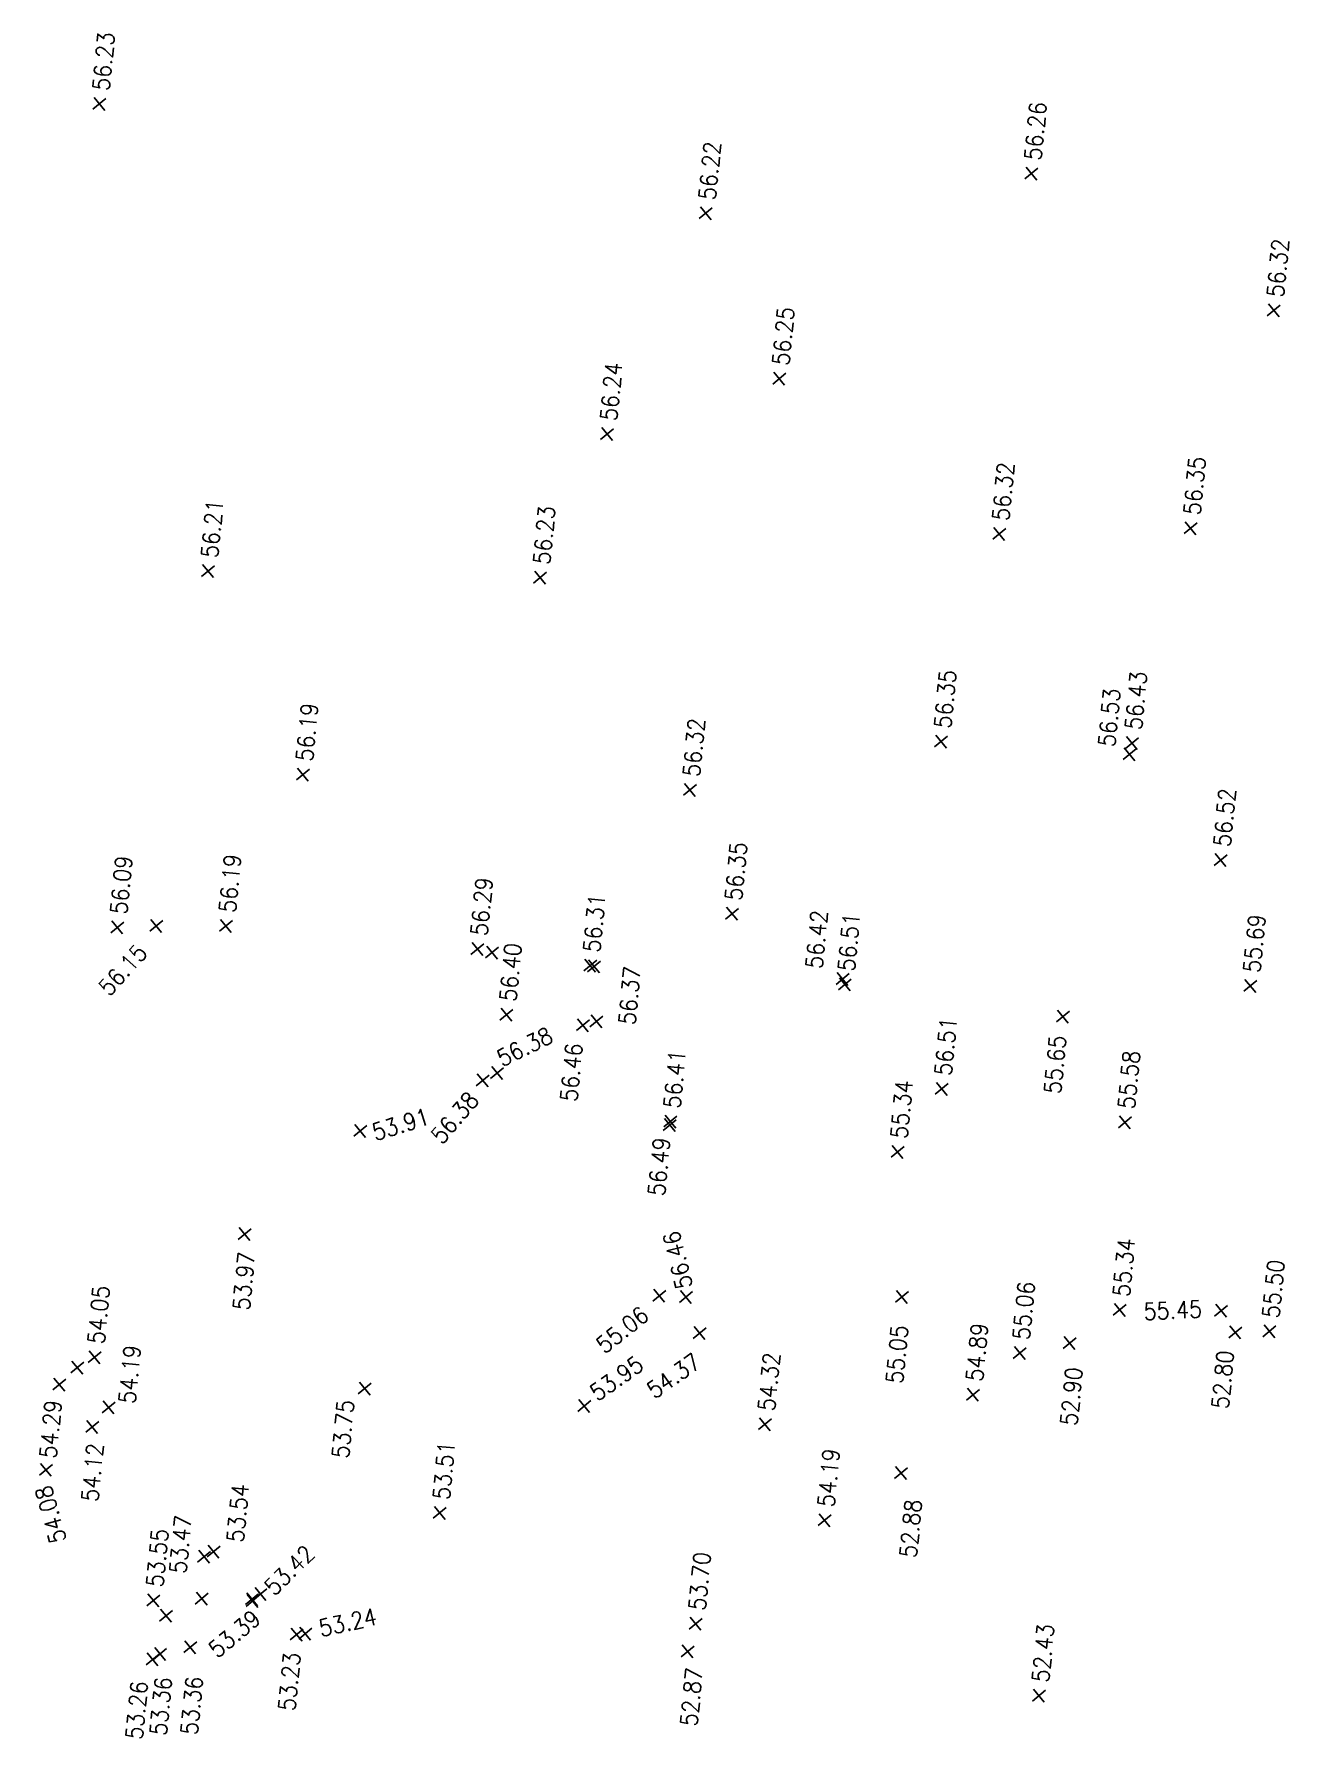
# Model space of a CAD drawing. Header units: metres. Extents: x 815 to 1022, y 915 to 1121.
# Drawn here: x 861.76 to 891.57, y 982.86 to 1023.33 of the extents above; entities that cross this region are included whole.
import ezdxf
from ezdxf.enums import TextEntityAlignment as Align

# ---------------------------------------------------------------- set-up
doc = ezdxf.new("R2010")
doc.units = ezdxf.units.M
doc.header["$LTSCALE"] = 2
doc.header["$PDMODE"] = 35
doc.header["$PDSIZE"] = 0.002
for name, color, linetype in [('__TOPO', 7, 'Continuous'), ('ASPHALT', 5, 'Continuous'), ('CONCRT', 5, 'Continuous'), ('ELEV', 1, 'Continuous'), ('GUTTER', 7, 'Continuous'), ('NAME', 7, 'Continuous'), ('NOTE', 2, 'Continuous'), ('RTWALL', 6, 'Continuous'), ('SIDEWALK', 5, 'Continuous'), ('UTIL_F', 9, 'Continuous'), ('X-OVER', 7, 'Continuous')]:
    doc.layers.add(name, color=color, linetype=linetype)
doc.styles.add('ROMANS', font='ROMANS.SHX')

# ---------------------------------------------------------------- blocks, each defined once
blk = doc.blocks.new('CROSS-UNDERHILL')
at = {"color": 1}
for p, q in [((0.001, 0), (-0.001, 0)), ((0, 0.001), (0, -0.001))]:
    blk.add_line(p, q, dxfattribs=at)
blk = doc.blocks.new('Point-Underhill')
at = {"lineweight": 0}
blk.add_point((0, 0), dxfattribs=at)
at = {"layer": '__TOPO'}
blk.add_point((0, 0), dxfattribs=at)
at = {"lineweight": 0}
blk.add_blockref('CROSS-UNDERHILL', (0, 0), dxfattribs=at)
at = {"layer": 'ELEV', "lineweight": 0, "style": 'ROMANS', "width": 0.9}
for tag, p in [('ELEV2', (-0.00106, 0.00325)), ('ELEV', (0.00114, 0.00112))]:
    blk.add_attdef(tag, text='', height=0.002, rotation=45, dxfattribs=at).set_placement(p, align=Align.MIDDLE_LEFT)
at = {"layer": 'NAME', "lineweight": 0, "style": 'ROMANS', "width": 0.9}
blk.add_attdef('NAME', text='', height=0.002, dxfattribs=at).set_placement((-0.00267, 0.00004), align=Align.MIDDLE_RIGHT)
at = {"layer": 'NOTE', "lineweight": 0, "style": 'ROMANS', "width": 0.9}
for tag, p in [('NOTE', (-0.00047, -0.00269)), ('NOTE2', (-0.00047, -0.00595))]:
    blk.add_attdef(tag, text='', height=0.002, dxfattribs=at).set_placement(p, align=Align.TOP_CENTER)

msp = doc.modelspace()

# ---------------------------------------------------------------- block references
at = {"layer": 'ASPHALT'}
ref = msp.add_blockref('Point-Underhill', (863.311, 1021.675, 56.23), dxfattribs=dict(at, xscale=200.0000000000001, yscale=200.0000000000001, zscale=0.8000000000000007, rotation=39.54500000000002))
ref.add_attrib('ELEV', '56.23', dxfattribs={"layer": 'ELEV', "lineweight": 0, "height": 0.4, "rotation": 84.545, "style": 'ROMANS', "width": 0.9}).set_placement((863.343, 1021.993), align=Align.MIDDLE_LEFT)
ref = msp.add_blockref('Point-Underhill', (885.455, 1020.018, 56.26), dxfattribs=dict(at, xscale=200, yscale=200, zscale=0.8000000000000007, rotation=39.54500000000004))
ref.add_attrib('ELEV', '56.26', dxfattribs={"layer": 'ELEV', "lineweight": 0, "height": 0.4, "rotation": 84.545, "style": 'ROMANS', "width": 0.9}).set_placement((885.487, 1020.336), align=Align.MIDDLE_LEFT)
ref = msp.add_blockref('Point-Underhill', (877.716, 1019.077, 56.22), dxfattribs=dict(at, xscale=200.0000000000001, yscale=200.0000000000001, zscale=0.8000000000000007, rotation=39.54500000000002))
ref.add_attrib('ELEV', '56.22', dxfattribs={"layer": 'ELEV', "lineweight": 0, "height": 0.4, "rotation": 84.545, "style": 'ROMANS', "width": 0.9}).set_placement((877.748, 1019.395), align=Align.MIDDLE_LEFT)
ref = msp.add_blockref('Point-Underhill', (879.464, 1015.147, 56.25), dxfattribs=dict(at, xscale=200, yscale=200, zscale=0.8000000000000007, rotation=39.54500000000004))
ref.add_attrib('ELEV', '56.25', dxfattribs={"layer": 'ELEV', "lineweight": 0, "height": 0.4, "rotation": 84.545, "style": 'ROMANS', "width": 0.9}).set_placement((879.496, 1015.465), align=Align.MIDDLE_LEFT)
ref = msp.add_blockref('Point-Underhill', (875.372, 1013.831, 56.24), dxfattribs=dict(at, xscale=200, yscale=200, zscale=0.8000000000000007, rotation=39.54500000000004))
ref.add_attrib('ELEV', '56.24', dxfattribs={"layer": 'ELEV', "lineweight": 0, "height": 0.4, "rotation": 84.545, "style": 'ROMANS', "width": 0.9}).set_placement((875.405, 1014.149), align=Align.MIDDLE_LEFT)
ref = msp.add_blockref('Point-Underhill', (889.236, 1011.594, 56.35), dxfattribs=dict(at, xscale=200.0000000000001, yscale=200.0000000000001, zscale=0.8000000000000007, rotation=39.54500000000002))
ref.add_attrib('ELEV', '56.35', dxfattribs={"layer": 'ELEV', "lineweight": 0, "height": 0.4, "rotation": 84.545, "style": 'ROMANS', "width": 0.9}).set_placement((889.269, 1011.912), align=Align.MIDDLE_LEFT)
ref = msp.add_blockref('Point-Underhill', (865.89, 1010.576, 56.21), dxfattribs=dict(at, xscale=200.0000000000001, yscale=200.0000000000001, zscale=0.8000000000000007, rotation=39.54500000000002))
ref.add_attrib('ELEV', '56.21', dxfattribs={"layer": 'ELEV', "lineweight": 0, "height": 0.4, "rotation": 84.545, "style": 'ROMANS', "width": 0.9}).set_placement((865.923, 1010.894), align=Align.MIDDLE_LEFT)
ref = msp.add_blockref('Point-Underhill', (873.781, 1010.42, 56.23), dxfattribs=dict(at, xscale=200.0000000000001, yscale=200.0000000000001, zscale=0.8000000000000007, rotation=39.54500000000002))
ref.add_attrib('ELEV', '56.23', dxfattribs={"layer": 'ELEV', "lineweight": 0, "height": 0.4, "rotation": 84.545, "style": 'ROMANS', "width": 0.9}).set_placement((873.813, 1010.738), align=Align.MIDDLE_LEFT)
ref = msp.add_blockref('Point-Underhill', (883.31, 1006.528, 56.35), dxfattribs=dict(at, xscale=200, yscale=200, zscale=0.8000000000000007, rotation=39.54500000000004))
ref.add_attrib('ELEV', '56.35', dxfattribs={"layer": 'ELEV', "lineweight": 0, "height": 0.4, "rotation": 84.545, "style": 'ROMANS', "width": 0.9}).set_placement((883.343, 1006.846), align=Align.MIDDLE_LEFT)
ref = msp.add_blockref('Point-Underhill', (887.844, 1006.491, 56.43), dxfattribs=dict(at, xscale=200, yscale=200, zscale=0.8000000000000007, rotation=39.54500000000004))
ref.add_attrib('ELEV', '56.43', dxfattribs={"layer": 'ELEV', "lineweight": 0, "height": 0.4, "rotation": 84.545, "style": 'ROMANS', "width": 0.9}).set_placement((887.876, 1006.809), align=Align.MIDDLE_LEFT)
ref = msp.add_blockref('Point-Underhill', (868.145, 1005.742, 56.19), dxfattribs=dict(at, xscale=200.0000000000001, yscale=200.0000000000001, zscale=0.8000000000000007, rotation=39.54500000000002))
ref.add_attrib('ELEV', '56.19', dxfattribs={"layer": 'ELEV', "lineweight": 0, "height": 0.4, "rotation": 84.545, "style": 'ROMANS', "width": 0.9}).set_placement((868.178, 1006.06), align=Align.MIDDLE_LEFT)
ref = msp.add_blockref('Point-Underhill', (863.732, 1002.111, 56.09), dxfattribs=dict(at, xscale=200, yscale=200, zscale=0.8000000000000007, rotation=39.54500000000004))
ref.add_attrib('ELEV', '56.09', dxfattribs={"layer": 'ELEV', "lineweight": 0, "height": 0.4, "rotation": 84.545, "style": 'ROMANS', "width": 0.9}).set_placement((863.764, 1002.429), align=Align.MIDDLE_LEFT)
ref = msp.add_blockref('Point-Underhill', (878.341, 1002.436, 56.35), dxfattribs=dict(at, xscale=200.0000000000001, yscale=200.0000000000001, zscale=0.8000000000000007, rotation=39.54500000000002))
ref.add_attrib('ELEV', '56.35', dxfattribs={"layer": 'ELEV', "lineweight": 0, "height": 0.4, "rotation": 84.545, "style": 'ROMANS', "width": 0.9}).set_placement((878.374, 1002.754), align=Align.MIDDLE_LEFT)
ref = msp.add_blockref('Point-Underhill', (874.971, 1001.207, 56.31), dxfattribs=dict(at, xscale=200.0000000000001, yscale=200.0000000000001, zscale=0.8000000000000007, rotation=39.54500000000002))
ref.add_attrib('ELEV', '56.31', dxfattribs={"layer": 'ELEV', "lineweight": 0, "height": 0.4, "rotation": 84.545, "style": 'ROMANS', "width": 0.9}).set_placement((875.004, 1001.525), align=Align.MIDDLE_LEFT)
ref = msp.add_blockref('Point-Underhill', (880.968, 1000.887, 56.42), dxfattribs=dict(at, xscale=200.0000000000001, yscale=200.0000000000001, zscale=0.8000000000000007, rotation=39.54500000000002))
ref.add_attrib('ELEV', '56.42', dxfattribs={"layer": 'ELEV', "lineweight": 0, "height": 0.4, "rotation": 84.545, "style": 'ROMANS', "width": 0.9}).set_placement((880.287, 1001.135), align=Align.MIDDLE_LEFT)
ref = msp.add_blockref('Point-Underhill', (890.657, 1000.722, 55.69), dxfattribs=dict(at, xscale=200, yscale=200, zscale=0.8000000000000007, rotation=39.54500000000004))
ref.add_attrib('ELEV', '55.69', dxfattribs={"layer": 'ELEV', "lineweight": 0, "height": 0.4, "rotation": 84.545, "style": 'ROMANS', "width": 0.9}).set_placement((890.69, 1001.04), align=Align.MIDDLE_LEFT)
at = {"layer": 'ASPHALT', "zscale": 0.8000000000000007}
for p, xscale, yscale, rotation in [((875.061, 1001.185, 56.3), 200, 200, 39.54500000000004), ((865.798, 987.164, 53.54), 200.0000000000001, 200.0000000000001, 39.54500000000002)]:
    msp.add_blockref('Point-Underhill', p, dxfattribs=dict(at, xscale=xscale, yscale=yscale, rotation=rotation))
at = {"layer": 'ASPHALT'}
ref = msp.add_blockref('Point-Underhill', (875.12, 999.878, 56.37), dxfattribs=dict(at, xscale=200.0000000000001, yscale=200.0000000000001, zscale=0.8000000000000007, rotation=39.54500000000002))
ref.add_attrib('ELEV', '56.37', dxfattribs={"layer": 'ELEV', "lineweight": 0, "height": 0.4, "rotation": 84.545, "style": 'ROMANS', "width": 0.9}).set_placement((875.841, 999.802), align=Align.MIDDLE_LEFT)
ref = msp.add_blockref('Point-Underhill', (886.205, 999.996, 55.65), dxfattribs=dict(at, xscale=200.0000000000001, yscale=200.0000000000001, zscale=0.8000000000000007, rotation=39.54500000000002))
ref.add_attrib('ELEV', '55.65', dxfattribs={"layer": 'ELEV', "lineweight": 0, "height": 0.4, "rotation": 84.545, "style": 'ROMANS', "width": 0.9}).set_placement((885.955, 998.162), align=Align.MIDDLE_LEFT)
ref = msp.add_blockref('Point-Underhill', (876.879, 997.501, 56.41), dxfattribs=dict(at, xscale=200.0000000000001, yscale=200.0000000000001, zscale=0.8000000000000007, rotation=39.54500000000002))
ref.add_attrib('ELEV', '56.41', dxfattribs={"layer": 'ELEV', "lineweight": 0, "height": 0.4, "rotation": 84.545, "style": 'ROMANS', "width": 0.9}).set_placement((876.912, 997.819), align=Align.MIDDLE_LEFT)
ref = msp.add_blockref('Point-Underhill', (887.677, 997.483, 55.58), dxfattribs=dict(at, xscale=200, yscale=200, zscale=0.8000000000000007, rotation=39.54500000000004))
ref.add_attrib('ELEV', '55.58', dxfattribs={"layer": 'ELEV', "lineweight": 0, "height": 0.4, "rotation": 84.545, "style": 'ROMANS', "width": 0.9}).set_placement((887.709, 997.801), align=Align.MIDDLE_LEFT)
ref = msp.add_blockref('Point-Underhill', (882.274, 996.781, 55.34), dxfattribs=dict(at, xscale=200, yscale=200, zscale=0.8000000000000007, rotation=39.54500000000004))
ref.add_attrib('ELEV', '55.34', dxfattribs={"layer": 'ELEV', "lineweight": 0, "height": 0.4, "rotation": 84.545, "style": 'ROMANS', "width": 0.9}).set_placement((882.306, 997.099), align=Align.MIDDLE_LEFT)
ref = msp.add_blockref('Point-Underhill', (869.508, 997.28, 53.91), dxfattribs=dict(at, xscale=200.0000000000001, yscale=200.0000000000001, zscale=0.8000000000000007, rotation=39.54500000000002))
ref.add_attrib('ELEV', '53.91', dxfattribs={"layer": 'ELEV', "lineweight": 0, "height": 0.4, "rotation": 17.0781, "style": 'ROMANS', "width": 0.9}).set_placement((869.804, 997.232), align=Align.MIDDLE_LEFT)
ref = msp.add_blockref('Point-Underhill', (866.759, 994.829, 53.97), dxfattribs=dict(at, xscale=200, yscale=200, zscale=0.8000000000000007, rotation=39.54500000000004))
ref.add_attrib('ELEV', '53.97', dxfattribs={"layer": 'ELEV', "lineweight": 0, "height": 0.4, "rotation": 84.545, "style": 'ROMANS', "width": 0.9}).set_placement((866.677, 993.023), align=Align.MIDDLE_LEFT)
ref = msp.add_blockref('Point-Underhill', (887.555, 993.026, 55.34), dxfattribs=dict(at, xscale=200.0000000000001, yscale=200.0000000000001, zscale=0.8000000000000007, rotation=39.54500000000002))
ref.add_attrib('ELEV', '55.34', dxfattribs={"layer": 'ELEV', "lineweight": 0, "height": 0.4, "rotation": 84.545, "style": 'ROMANS', "width": 0.9}).set_placement((887.588, 993.344), align=Align.MIDDLE_LEFT)
ref = msp.add_blockref('Point-Underhill', (891.11, 992.518, 55.5), dxfattribs=dict(at, xscale=200.0000000000001, yscale=200.0000000000001, zscale=0.8000000000000007, rotation=39.54500000000002))
ref.add_attrib('ELEV', '55.50', dxfattribs={"layer": 'ELEV', "lineweight": 0, "height": 0.4, "rotation": 84.545, "style": 'ROMANS', "width": 0.9}).set_placement((891.142, 992.836), align=Align.MIDDLE_LEFT)
ref = msp.add_blockref('Point-Underhill', (882.377, 993.335, 55.05), dxfattribs=dict(at, xscale=200.0000000000001, yscale=200.0000000000001, zscale=0.8000000000000007, rotation=39.54500000000002))
ref.add_attrib('ELEV', '55.05', dxfattribs={"layer": 'ELEV', "lineweight": 0, "height": 0.4, "rotation": 84.545, "style": 'ROMANS', "width": 0.9}).set_placement((882.199, 991.281), align=Align.MIDDLE_LEFT)
ref = msp.add_blockref('Point-Underhill', (885.177, 992, 55.06), dxfattribs=dict(at, xscale=200, yscale=200, zscale=0.8000000000000007, rotation=39.54500000000004))
ref.add_attrib('ELEV', '55.06', dxfattribs={"layer": 'ELEV', "lineweight": 0, "height": 0.4, "rotation": 84.545, "style": 'ROMANS', "width": 0.9}).set_placement((885.21, 992.318), align=Align.MIDDLE_LEFT)
ref = msp.add_blockref('Point-Underhill', (863.195, 991.903, 54.05), dxfattribs=dict(at, xscale=200.0000000000001, yscale=200.0000000000001, zscale=0.8000000000000007, rotation=39.54500000000002))
ref.add_attrib('ELEV', '54.05', dxfattribs={"layer": 'ELEV', "lineweight": 0, "height": 0.4, "rotation": 84.545, "style": 'ROMANS', "width": 0.9}).set_placement((863.227, 992.221), align=Align.MIDDLE_LEFT)
ref = msp.add_blockref('Point-Underhill', (889.961, 993.007, 55.45), dxfattribs=dict(at, xscale=200, yscale=200, zscale=0.8000000000000007, rotation=39.54500000000004))
ref.add_attrib('ELEV', '55.45', dxfattribs={"layer": 'ELEV', "lineweight": 0, "height": 0.4, "rotation": 2.6263, "style": 'ROMANS', "width": 0.9}).set_placement((888.121, 992.987), align=Align.MIDDLE_LEFT)
ref = msp.add_blockref('Point-Underhill', (877.569, 992.477, 54.37), dxfattribs=dict(at, xscale=200, yscale=200, zscale=0.8000000000000007, rotation=39.54500000000004))
ref.add_attrib('ELEV', '54.37', dxfattribs={"layer": 'ELEV', "lineweight": 0, "height": 0.4, "rotation": 35.0284, "style": 'ROMANS', "width": 0.9}).set_placement((876.385, 991.063), align=Align.MIDDLE_LEFT)
ref = msp.add_blockref('Point-Underhill', (884.066, 991.012, 54.89), dxfattribs=dict(at, xscale=200, yscale=200, zscale=0.8000000000000007, rotation=39.54500000000004))
ref.add_attrib('ELEV', '54.89', dxfattribs={"layer": 'ELEV', "lineweight": 0, "height": 0.4, "rotation": 84.545, "style": 'ROMANS', "width": 0.9}).set_placement((884.098, 991.331), align=Align.MIDDLE_LEFT)
ref = msp.add_blockref('Point-Underhill', (886.361, 992.24, 52.9), dxfattribs=dict(at, xscale=200, yscale=200, zscale=0.8000000000000007, rotation=39.54500000000004))
ref.add_attrib('ELEV', '52.90', dxfattribs={"layer": 'ELEV', "lineweight": 0, "height": 0.4, "rotation": 84.545, "style": 'ROMANS', "width": 0.9}).set_placement((886.341, 990.282), align=Align.MIDDLE_LEFT)
ref = msp.add_blockref('Point-Underhill', (890.3, 992.492, 52.8), dxfattribs=dict(at, xscale=200.0000000000001, yscale=200.0000000000001, zscale=0.8000000000000007, rotation=39.54500000000002))
ref.add_attrib('ELEV', '52.80', dxfattribs={"layer": 'ELEV', "lineweight": 0, "height": 0.4, "rotation": 84.545, "style": 'ROMANS', "width": 0.9}).set_placement((889.937, 990.679), align=Align.MIDDLE_LEFT)
ref = msp.add_blockref('Point-Underhill', (874.831, 990.745, 53.95), dxfattribs=dict(at, xscale=200.0000000000001, yscale=200.0000000000001, zscale=0.8000000000000007, rotation=39.54500000000002))
ref.add_attrib('ELEV', '53.95', dxfattribs={"layer": 'ELEV', "lineweight": 0, "height": 0.4, "rotation": 35.0284, "style": 'ROMANS', "width": 0.9}).set_placement((875.029, 991.004), align=Align.MIDDLE_LEFT)
ref = msp.add_blockref('Point-Underhill', (879.124, 990.311, 54.32), dxfattribs=dict(at, xscale=200.0000000000001, yscale=200.0000000000001, zscale=0.8000000000000007, rotation=39.54500000000002))
ref.add_attrib('ELEV', '54.32', dxfattribs={"layer": 'ELEV', "lineweight": 0, "height": 0.4, "rotation": 84.545, "style": 'ROMANS', "width": 0.9}).set_placement((879.157, 990.629), align=Align.MIDDLE_LEFT)
ref = msp.add_blockref('Point-Underhill', (869.614, 991.157, 53.75), dxfattribs=dict(at, xscale=200.0000000000001, yscale=200.0000000000001, zscale=0.8000000000000007, rotation=39.54500000000002))
ref.add_attrib('ELEV', '53.75', dxfattribs={"layer": 'ELEV', "lineweight": 0, "height": 0.4, "rotation": 84.545, "style": 'ROMANS', "width": 0.9}).set_placement((869.034, 989.506), align=Align.MIDDLE_LEFT)
ref = msp.add_blockref('Point-Underhill', (871.398, 988.205, 53.51), dxfattribs=dict(at, xscale=200.0000000000001, yscale=200.0000000000001, zscale=0.8000000000000007, rotation=39.54500000000002))
ref.add_attrib('ELEV', '53.51', dxfattribs={"layer": 'ELEV', "lineweight": 0, "height": 0.4, "rotation": 84.545, "style": 'ROMANS', "width": 0.9}).set_placement((871.43, 988.523), align=Align.MIDDLE_LEFT)
ref = msp.add_blockref('Point-Underhill', (880.539, 988.031, 54.19), dxfattribs=dict(at, xscale=200.0000000000001, yscale=200.0000000000001, zscale=0.8000000000000007, rotation=39.54500000000002))
ref.add_attrib('ELEV', '54.19', dxfattribs={"layer": 'ELEV', "lineweight": 0, "height": 0.4, "rotation": 84.545, "style": 'ROMANS', "width": 0.9}).set_placement((880.571, 988.349), align=Align.MIDDLE_LEFT)
ref = msp.add_blockref('Point-Underhill', (882.356, 989.152, 52.88), dxfattribs=dict(at, xscale=200, yscale=200, zscale=0.8000000000000007, rotation=39.54500000000004))
ref.add_attrib('ELEV', '52.88', dxfattribs={"layer": 'ELEV', "lineweight": 0, "height": 0.4, "rotation": 84.545, "style": 'ROMANS', "width": 0.9}).set_placement((882.523, 987.141), align=Align.MIDDLE_LEFT)
ref = msp.add_blockref('Point-Underhill', (866.023, 987.288, 53.54), dxfattribs=dict(at, xscale=200.0000000000001, yscale=200.0000000000001, zscale=0.8000000000000007, rotation=39.54500000000002))
ref.add_attrib('ELEV', '53.54', dxfattribs={"layer": 'ELEV', "lineweight": 0, "height": 0.4, "rotation": 84.545, "style": 'ROMANS', "width": 0.9}).set_placement((866.533, 987.508), align=Align.MIDDLE_LEFT)
ref = msp.add_blockref('Point-Underhill', (867.134, 986.276, 53.42), dxfattribs=dict(at, xscale=200.0000000000001, yscale=200.0000000000001, zscale=0.8000000000000007, rotation=39.54500000000002))
ref.add_attrib('ELEV', '53.42', dxfattribs={"layer": 'ELEV', "lineweight": 0, "height": 0.4, "rotation": 44.6453, "style": 'ROMANS', "width": 0.9}).set_placement((867.329, 986.358), align=Align.MIDDLE_LEFT)
ref = msp.add_blockref('Point-Underhill', (877.476, 985.573, 53.7), dxfattribs=dict(at, xscale=200.0000000000001, yscale=200.0000000000001, zscale=0.8000000000000007, rotation=39.54500000000002))
ref.add_attrib('ELEV', '53.70', dxfattribs={"layer": 'ELEV', "lineweight": 0, "height": 0.4, "rotation": 84.545, "style": 'ROMANS', "width": 0.9}).set_placement((877.508, 985.891), align=Align.MIDDLE_LEFT)
ref = msp.add_blockref('Point-Underhill', (868.201, 985.337, 53.24), dxfattribs=dict(at, xscale=200.0000000000001, yscale=200.0000000000001, zscale=0.8000000000000007, rotation=39.54500000000002))
ref.add_attrib('ELEV', '53.24', dxfattribs={"layer": 'ELEV', "lineweight": 0, "height": 0.4, "rotation": 12.4736, "style": 'ROMANS', "width": 0.9}).set_placement((868.533, 985.456), align=Align.MIDDLE_LEFT)
ref = msp.add_blockref('Point-Underhill', (885.635, 983.864, 52.43), dxfattribs=dict(at, xscale=200.0000000000001, yscale=200.0000000000001, zscale=0.8000000000000007, rotation=39.54500000000002))
ref.add_attrib('ELEV', '52.43', dxfattribs={"layer": 'ELEV', "lineweight": 0, "height": 0.4, "rotation": 84.545, "style": 'ROMANS', "width": 0.9}).set_placement((885.668, 984.182), align=Align.MIDDLE_LEFT)
ref = msp.add_blockref('Point-Underhill', (877.284, 984.916, 52.87), dxfattribs=dict(at, xscale=200.0000000000001, yscale=200.0000000000001, zscale=0.8000000000000007, rotation=39.54500000000002))
ref.add_attrib('ELEV', '52.87', dxfattribs={"layer": 'ELEV', "lineweight": 0, "height": 0.4, "rotation": 84.545, "style": 'ROMANS', "width": 0.9}).set_placement((877.312, 983.142), align=Align.MIDDLE_LEFT)
at = {"layer": 'CONCRT'}
ref = msp.add_blockref('Point-Underhill', (891.215, 1016.768, 56.32), dxfattribs=dict(at, xscale=200.0000000000001, yscale=200.0000000000001, zscale=0.8000000000000007, rotation=39.54500000000002))
ref.add_attrib('ELEV', '56.32', dxfattribs={"layer": 'ELEV', "lineweight": 0, "height": 0.4, "rotation": 84.545, "style": 'ROMANS', "width": 0.9}).set_placement((891.248, 1017.086), align=Align.MIDDLE_LEFT)
ref = msp.add_blockref('Point-Underhill', (884.69, 1011.459, 56.32), dxfattribs=dict(at, xscale=200.0000000000001, yscale=200.0000000000001, zscale=0.8000000000000007, rotation=39.54500000000002))
ref.add_attrib('ELEV', '56.32', dxfattribs={"layer": 'ELEV', "lineweight": 0, "height": 0.4, "rotation": 84.545, "style": 'ROMANS', "width": 0.9}).set_placement((884.722, 1011.777), align=Align.MIDDLE_LEFT)
ref = msp.add_blockref('Point-Underhill', (877.339, 1005.378, 56.32), dxfattribs=dict(at, xscale=200, yscale=200, zscale=0.8000000000000007, rotation=39.54500000000004))
ref.add_attrib('ELEV', '56.32', dxfattribs={"layer": 'ELEV', "lineweight": 0, "height": 0.4, "rotation": 84.545, "style": 'ROMANS', "width": 0.9}).set_placement((877.372, 1005.696), align=Align.MIDDLE_LEFT)
ref = msp.add_blockref('Point-Underhill', (866.314, 1002.149, 56.19), dxfattribs=dict(at, xscale=200, yscale=200, zscale=0.8000000000000007, rotation=39.54500000000004))
ref.add_attrib('ELEV', '56.19', dxfattribs={"layer": 'ELEV', "lineweight": 0, "height": 0.4, "rotation": 84.545, "style": 'ROMANS', "width": 0.9}).set_placement((866.347, 1002.467), align=Align.MIDDLE_LEFT)
ref = msp.add_blockref('Point-Underhill', (872.293, 1001.599, 56.29), dxfattribs=dict(at, xscale=200, yscale=200, zscale=0.8000000000000007, rotation=39.54500000000004))
ref.add_attrib('ELEV', '56.29', dxfattribs={"layer": 'ELEV', "lineweight": 0, "height": 0.4, "rotation": 84.545, "style": 'ROMANS', "width": 0.9}).set_placement((872.326, 1001.917), align=Align.MIDDLE_LEFT)
ref = msp.add_blockref('Point-Underhill', (864.66, 1002.149, 56.15), dxfattribs=dict(at, xscale=200.0000000000001, yscale=200.0000000000001, zscale=0.8000000000000007, rotation=39.54500000000002))
ref.add_attrib('ELEV', '56.15', dxfattribs={"layer": 'ELEV', "lineweight": 0, "height": 0.4, "rotation": 47.9655, "style": 'ROMANS', "width": 0.9}).set_placement((863.4, 1000.586), align=Align.MIDDLE_LEFT)
at = {"layer": 'CONCRT', "zscale": 0.8000000000000007}
for p, xscale, yscale, rotation in [((872.639, 1001.515, 56.28), 200, 200, 39.54500000000004), ((862.785, 991.658, 54.25), 200.0000000000001, 200.0000000000001, 39.54500000000002), ((864.892, 985.761, 53.48), 200.0000000000001, 200.0000000000001, 39.54500000000002)]:
    msp.add_blockref('Point-Underhill', p, dxfattribs=dict(at, xscale=xscale, yscale=yscale, rotation=rotation))
at = {"layer": 'CONCRT'}
ref = msp.add_blockref('Point-Underhill', (864.591, 986.127, 53.55), dxfattribs=dict(at, xscale=200.0000000000001, yscale=200.0000000000001, zscale=0.8000000000000007, rotation=39.54500000000002))
ref.add_attrib('ELEV', '53.55', dxfattribs={"layer": 'ELEV', "lineweight": 0, "height": 0.4, "rotation": 84.545, "style": 'ROMANS', "width": 0.9}).set_placement((864.623, 986.445), align=Align.MIDDLE_LEFT)
ref = msp.add_blockref('Point-Underhill', (865.469, 985.014, 53.36), dxfattribs=dict(at, xscale=200.0000000000001, yscale=200.0000000000001, zscale=0.8000000000000007, rotation=39.54500000000002))
ref.add_attrib('ELEV', '53.36', dxfattribs={"layer": 'ELEV', "lineweight": 0, "height": 0.4, "rotation": 84.545, "style": 'ROMANS', "width": 0.9}).set_placement((865.439, 982.936), align=Align.MIDDLE_LEFT)
at = {"layer": 'GUTTER'}
ref = msp.add_blockref('Point-Underhill', (864.572, 984.724, 53.26), dxfattribs=dict(at, xscale=200.0000000000001, yscale=200.0000000000001, zscale=0.8000000000000007, rotation=39.54500000000002))
ref.add_attrib('ELEV', '53.26', dxfattribs={"layer": 'ELEV', "lineweight": 0, "height": 0.4, "rotation": 84.545, "style": 'ROMANS', "width": 0.9}).set_placement((864.131, 982.826), align=Align.MIDDLE_LEFT)
at = {"layer": 'RTWALL'}
ref = msp.add_blockref('Point-Underhill', (872.416, 998.478, 56.38), dxfattribs=dict(at, xscale=200, yscale=200, zscale=0.8000000000000007, rotation=39.54500000000004))
ref.add_attrib('ELEV', '56.38', dxfattribs={"layer": 'ELEV', "lineweight": 0, "height": 0.4, "rotation": 49.4562, "style": 'ROMANS', "width": 0.9}).set_placement((871.302, 997.065), align=Align.MIDDLE_LEFT)
ref = msp.add_blockref('Point-Underhill', (876.612, 993.362, 55.06), dxfattribs=dict(at, xscale=200, yscale=200, zscale=0.8000000000000007, rotation=39.54500000000004))
ref.add_attrib('ELEV', '55.06', dxfattribs={"layer": 'ELEV', "lineweight": 0, "height": 0.4, "rotation": 38.4171, "style": 'ROMANS', "width": 0.9}).set_placement((875.191, 992.123), align=Align.MIDDLE_LEFT)
ref = msp.add_blockref('Point-Underhill', (863.526, 990.712, 54.19), dxfattribs=dict(at, xscale=200.0000000000001, yscale=200.0000000000001, zscale=0.8000000000000007, rotation=39.54500000000002))
ref.add_attrib('ELEV', '54.19', dxfattribs={"layer": 'ELEV', "lineweight": 0, "height": 0.4, "rotation": 84.545, "style": 'ROMANS', "width": 0.9}).set_placement((863.963, 990.804), align=Align.MIDDLE_LEFT)
at = {"layer": 'SIDEWALK'}
ref = msp.add_blockref('Point-Underhill', (887.787, 1006.227, 56.53), dxfattribs=dict(at, xscale=200, yscale=200, zscale=0.8000000000000007, rotation=39.54500000000004))
ref.add_attrib('ELEV', '56.53', dxfattribs={"layer": 'ELEV', "lineweight": 0, "height": 0.4, "rotation": 84.545, "style": 'ROMANS', "width": 0.9}).set_placement((887.242, 1006.406), align=Align.MIDDLE_LEFT)
ref = msp.add_blockref('Point-Underhill', (889.95, 1003.713, 56.52), dxfattribs=dict(at, xscale=200.0000000000001, yscale=200.0000000000001, zscale=0.8000000000000007, rotation=39.54500000000002))
ref.add_attrib('ELEV', '56.52', dxfattribs={"layer": 'ELEV', "lineweight": 0, "height": 0.4, "rotation": 84.545, "style": 'ROMANS', "width": 0.9}).set_placement((889.983, 1004.031), align=Align.MIDDLE_LEFT)
ref = msp.add_blockref('Point-Underhill', (881.022, 1000.758, 56.51), dxfattribs=dict(at, xscale=200, yscale=200, zscale=0.8000000000000007, rotation=39.54500000000004))
ref.add_attrib('ELEV', '56.51', dxfattribs={"layer": 'ELEV', "lineweight": 0, "height": 0.4, "rotation": 84.545, "style": 'ROMANS', "width": 0.9}).set_placement((881.054, 1001.076), align=Align.MIDDLE_LEFT)
ref = msp.add_blockref('Point-Underhill', (872.98, 1000.038, 56.4), dxfattribs=dict(at, xscale=200, yscale=200, zscale=0.8000000000000007, rotation=39.54500000000004))
ref.add_attrib('ELEV', '56.40', dxfattribs={"layer": 'ELEV', "lineweight": 0, "height": 0.4, "rotation": 84.545, "style": 'ROMANS', "width": 0.9}).set_placement((873.013, 1000.356), align=Align.MIDDLE_LEFT)
ref = msp.add_blockref('Point-Underhill', (872.76, 998.652, 56.38), dxfattribs=dict(at, xscale=200.0000000000001, yscale=200.0000000000001, zscale=0.8000000000000007, rotation=39.54500000000002))
ref.add_attrib('ELEV', '56.38', dxfattribs={"layer": 'ELEV', "lineweight": 0, "height": 0.4, "rotation": 26.3561, "style": 'ROMANS', "width": 0.9}).set_placement((872.793, 998.97), align=Align.MIDDLE_LEFT)
ref = msp.add_blockref('Point-Underhill', (874.799, 999.789, 56.46), dxfattribs=dict(at, xscale=200.0000000000001, yscale=200.0000000000001, zscale=0.8000000000000007, rotation=39.54500000000002))
ref.add_attrib('ELEV', '56.46', dxfattribs={"layer": 'ELEV', "lineweight": 0, "height": 0.4, "rotation": 84.545, "style": 'ROMANS', "width": 0.9}).set_placement((874.461, 997.978), align=Align.MIDDLE_LEFT)
ref = msp.add_blockref('Point-Underhill', (883.324, 998.278, 56.51), dxfattribs=dict(at, xscale=200.0000000000001, yscale=200.0000000000001, zscale=0.8000000000000007, rotation=39.54500000000002))
ref.add_attrib('ELEV', '56.51', dxfattribs={"layer": 'ELEV', "lineweight": 0, "height": 0.4, "rotation": 84.545, "style": 'ROMANS', "width": 0.9}).set_placement((883.356, 998.596), align=Align.MIDDLE_LEFT)
ref = msp.add_blockref('Point-Underhill', (876.863, 997.418, 56.49), dxfattribs=dict(at, xscale=200.0000000000001, yscale=200.0000000000001, zscale=0.8000000000000007, rotation=39.54500000000002))
ref.add_attrib('ELEV', '56.49', dxfattribs={"layer": 'ELEV', "lineweight": 0, "height": 0.4, "rotation": 84.545, "style": 'ROMANS', "width": 0.9}).set_placement((876.543, 995.737), align=Align.MIDDLE_LEFT)
ref = msp.add_blockref('Point-Underhill', (877.246, 993.334, 56.46), dxfattribs=dict(at, xscale=200, yscale=200, zscale=0.8000000000000007, rotation=39.54500000000004))
ref.add_attrib('ELEV', '56.46', dxfattribs={"layer": 'ELEV', "lineweight": 0, "height": 0.4, "rotation": 103.8358, "style": 'ROMANS', "width": 0.9}).set_placement((877.216, 993.535), align=Align.MIDDLE_LEFT)
ref = msp.add_blockref('Point-Underhill', (862.357, 991.252, 54.29), dxfattribs=dict(at, xscale=200.0000000000001, yscale=200.0000000000001, zscale=0.8000000000000007, rotation=39.54500000000002))
ref.add_attrib('ELEV', '54.29', dxfattribs={"layer": 'ELEV', "lineweight": 0, "height": 0.4, "rotation": 84.545, "style": 'ROMANS', "width": 0.9}).set_placement((862.083, 989.504), align=Align.MIDDLE_LEFT)
ref = msp.add_blockref('Point-Underhill', (863.14, 990.247, 54.12), dxfattribs=dict(at, xscale=200.0000000000001, yscale=200.0000000000001, zscale=0.8000000000000007, rotation=39.54500000000002))
ref.add_attrib('ELEV', '54.12', dxfattribs={"layer": 'ELEV', "lineweight": 0, "height": 0.4, "rotation": 84.545, "style": 'ROMANS', "width": 0.9}).set_placement((863.08, 988.475), align=Align.MIDDLE_LEFT)
ref = msp.add_blockref('Point-Underhill', (862.038, 989.228, 54.08), dxfattribs=dict(at, xscale=200.0000000000001, yscale=200.0000000000001, zscale=0.8000000000000007, rotation=39.54500000000002))
ref.add_attrib('ELEV', '54.08', dxfattribs={"layer": 'ELEV', "lineweight": 0, "height": 0.4, "rotation": 105.7487, "style": 'ROMANS', "width": 0.9}).set_placement((862.34, 987.498), align=Align.MIDDLE_LEFT)
at = {"layer": 'UTIL_F'}
ref = msp.add_blockref('Point-Underhill', (865.741, 986.168, 53.47), dxfattribs=dict(at, xscale=200.0000000000001, yscale=200.0000000000001, zscale=0.8000000000000007, rotation=39.54500000000002))
ref.add_attrib('ELEV', '53.47', dxfattribs={"layer": 'ELEV', "lineweight": 0, "height": 0.4, "rotation": 84.545, "style": 'ROMANS', "width": 0.9}).set_placement((865.171, 986.767), align=Align.MIDDLE_LEFT)
at = {"layer": 'X-OVER'}
ref = msp.add_blockref('Point-Underhill', (866.947, 986.113, 53.39), dxfattribs=dict(at, xscale=200.0000000000001, yscale=200.0000000000001, zscale=0.8000000000000007, rotation=39.54500000000002))
ref.add_attrib('ELEV', '53.39', dxfattribs={"layer": 'ELEV', "lineweight": 0, "height": 0.4, "rotation": 39.962, "style": 'ROMANS', "width": 0.9}).set_placement((865.987, 984.889), align=Align.MIDDLE_LEFT)
at = {"layer": 'X-OVER', "xscale": 200.0000000000001, "yscale": 200.0000000000001, "zscale": 0.8000000000000007, "rotation": 39.54500000000002}
msp.add_blockref('Point-Underhill', (866.937, 986.153, 53.38), dxfattribs=at)
at = {"layer": 'X-OVER'}
ref = msp.add_blockref('Point-Underhill', (867.996, 985.316, 53.23), dxfattribs=dict(at, xscale=200.0000000000001, yscale=200.0000000000001, zscale=0.8000000000000007, rotation=39.54500000000002))
ref.add_attrib('ELEV', '53.23', dxfattribs={"layer": 'ELEV', "lineweight": 0, "height": 0.4, "rotation": 84.545, "style": 'ROMANS', "width": 0.9}).set_placement((867.759, 983.505), align=Align.MIDDLE_LEFT)
ref = msp.add_blockref('Point-Underhill', (864.751, 984.853, 53.36), dxfattribs=dict(at, xscale=200.0000000000001, yscale=200.0000000000001, zscale=0.8000000000000007, rotation=39.54500000000002))
ref.add_attrib('ELEV', '53.36', dxfattribs={"layer": 'ELEV', "lineweight": 0, "height": 0.4, "rotation": 84.545, "style": 'ROMANS', "width": 0.9}).set_placement((864.704, 982.921), align=Align.MIDDLE_LEFT)

doc.saveas('drawing.dxf')
